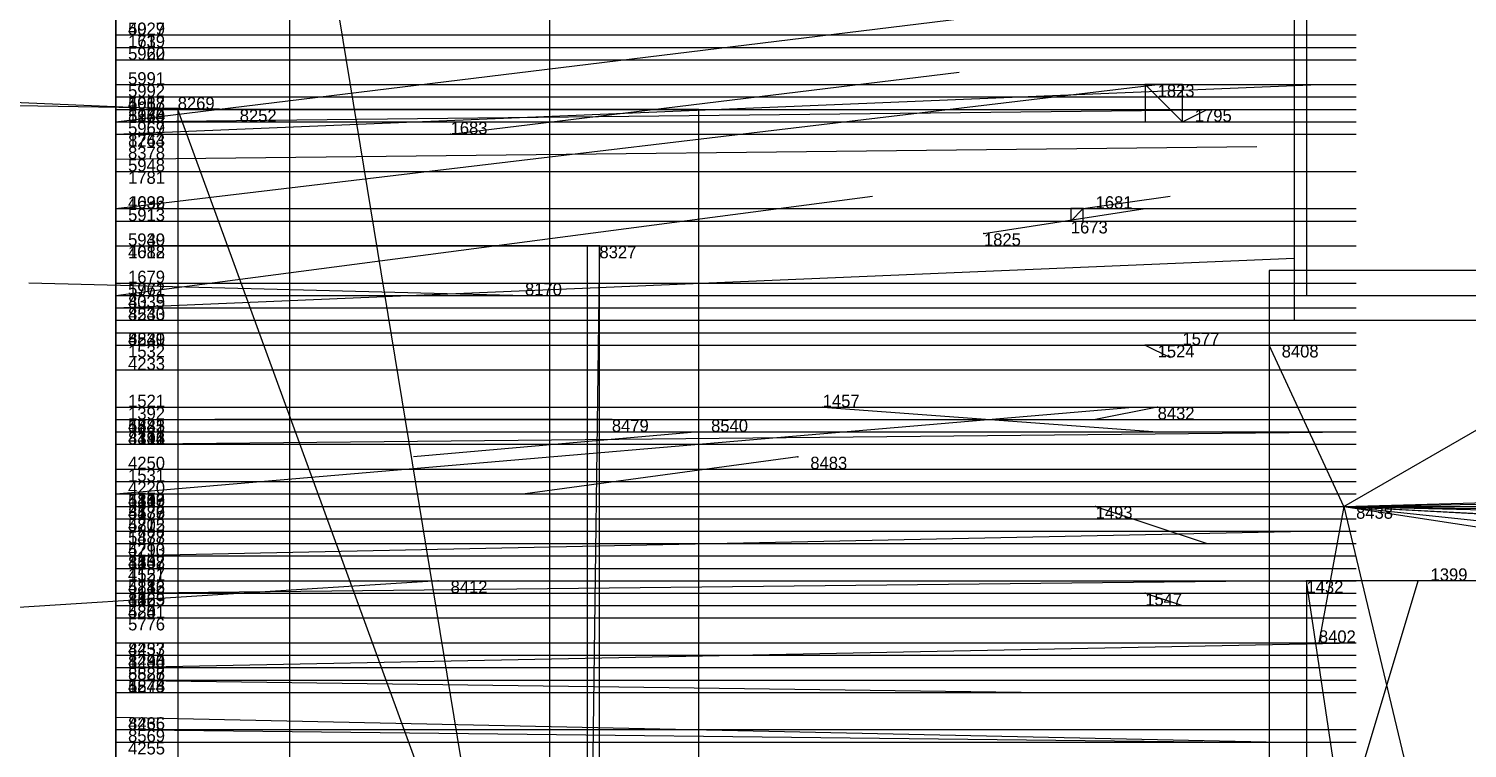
# Model space of a CAD drawing. Extents: x -0.07 to 1.1, y -0.07 to 1.1.
# Drawn here: x -0.007 to 0.109, y 0.4695 to 0.5275 of the extents above; entities that cross this region are included whole.
import ezdxf

# ---------------------------------------------------------------- set-up
doc = ezdxf.new("R2010")
doc.units = 0
for name, color, linetype in [('Clients', 3, 'CONTINUOUS'), ('Facilities', 3, 'CONTINUOUS'), ('Facilities_lines', 3, 'CONTINUOUS'), ('Min_max_boxes', 1, 'CONTINUOUS'), ('Normals', 1, 'CONTINUOUS'), ('Source_points', 5, 'CONTINUOUS'), ('Text', 3, 'CONTINUOUS')]:
    doc.layers.add(name, color=color, linetype=linetype)

msp = doc.modelspace()

# ---------------------------------------------------------------- linework, layer by layer
at = {"layer": 'Clients', "color": 5}
for p in [(0, 0.527, 0.196), (0, 0.527, 0.63), (0, 0.526, 0.126), (0, 0.525, 0.518), (0, 0.525, 0.66), (0, 0.523, 0.59), (0, 0.522, 0.143), (0, 0.522, 0.394), (0, 0.522, 0.756), (0, 0.521, 0.515), (0.005, 0.521, 1), (0, 0.52, 0.632), (0, 0.52, 0.608), (0, 0.52, 0.775), (0.086, 0.52), (0, 0.519, 0.248), (0, 0.519, 0.658), (0, 0.516, 0.523), (0, 0.513, 0.492), (0, 0.512, 0.754), (0.077, 0.512), (0, 0.51, 0.343), (0, 0.51, 0.591), (0, 0.51, 0.586), (0, 0.507, 0.166), (0, 0.507, 0.545), (0, 0.506, 0.797), (0, 0.505, 0.473), (0, 0.504, 0.327), (0, 0.503, 0.392), (0, 0.503, 0.664), (0, 0.502, 0.2), (0, 0.502, 0.312), (0, 0.502, 0.771), (0.083, 0.502), (0.093, 0.502, 1), (0, 0.5, 0.333), (0, 0.497, 0.115), (0, 0.497, 0.124), (0, 0.496, 0.75), (0, 0.496, 0.703), (0, 0.495, 0.222), (0, 0.495, 0.206), (0, 0.495, 0.282), (0, 0.494, 0.504), (0, 0.494, 0.859), (0, 0.494, 0.788), (0, 0.492, 0.397), (0, 0.491, 0.244), (0, 0.49, 0.406), (0, 0.49, 0.236), (0, 0.49, 0.317), (0, 0.49, 0.351), (0, 0.49, 0.598), (0, 0.489, 0.403), (0, 0.489, 0.364), (0, 0.489, 0.81), (0, 0.488, 0.457), (0, 0.488, 0.54), (0, 0.488, 0.733), (0, 0.488, 0.784), (0, 0.487, 0.615), (0, 0.487, 0.708), (0, 0.487, 0.75), (0, 0.486, 0.17), (0, 0.486, 0.288), (0, 0.486, 0.526), (0, 0.486, 0.681), (0, 0.485, 0.298), (0, 0.485, 0.829), (0, 0.484, 0.492), (0, 0.484, 0.345), (0, 0.483, 0.171), (0, 0.483, 0.397), (0.096, 0.483), (0.105, 0.483), (0, 0.482, 0.201), (0, 0.482, 0.392), (0, 0.482, 0.498), (0, 0.482, 0.511), (0, 0.481, 0.486), (0, 0.481, 0.32), (0, 0.481, 0.352), (0, 0.481, 0.568), (0, 0.48, 0.696), (0, 0.478, 0.29), (0, 0.478, 0.904), (0.097, 0.478, 1), (0, 0.477, 0.29), (0, 0.476, 0.871), (0, 0.475, 0.028), (0, 0.475, 0.563), (0, 0.475, 0.691), (0, 0.475, 0.784), (0, 0.474, 0.416), (0, 0.472, 0.97), (0, 0.471, 0.38), (0, 0.47, 0.473)]:
    msp.add_point(p, dxfattribs=at)
at = {"layer": 'Facilities', "color": 3}
for p in [(0.083, 0.523), (0.01, 0.521, 1), (0, 0.52, 0.044), (0, 0.52, 0.98), (0, 0.519, 0.944), (0.027, 0.519), (0, 0.517, 0.968), (0, 0.516, 0.092), (0, 0.513, 0.038), (0.078, 0.513), (0.07, 0.511), (0, 0.51, 0.138), (0.039, 0.51, 1), (0, 0.506, 0.004), (0.032, 0.506, 1), (0, 0.505, 0.963), (0.086, 0.502), (0.057, 0.497), (0.084, 0.497, 1), (0.04, 0.496, 1), (0.047, 0.495, 1), (0, 0.494, 0.915), (0.055, 0.493, 1), (0, 0.49, 0.043), (0.079, 0.489), (0.099, 0.489, 1), (0, 0.485, 0.062), (0.026, 0.483, 1), (0, 0.482, 0.972), (0.083, 0.482), (0, 0.476, 0.091), (0, 0.476, 0.941), (0, 0.471, 0.977)]:
    msp.add_point(p, dxfattribs=at)
at = {"layer": 'Facilities_lines', "color": 3}
for p, q in [((0, 0.634, 0.514), (0, 0.494, 0.504)), ((0, 0.634, 0.514), (0, 0.513, 0.492)), ((0, 0.634, 0.514), (0, 0.482, 0.511)), ((0, 0.634, 0.514), (0, 0.486, 0.526)), ((0, 0.634, 0.514), (0, 0.488, 0.54)), ((0, 0.634, 0.514), (0, 0.525, 0.518)), ((0, 0.634, 0.514), (0, 0.516, 0.523)), ((0, 0.634, 0.514), (0, 0.521, 0.515)), ((0, 0.598, 0.356), (0, 0.49, 0.236)), ((0, 0.598, 0.356), (0, 0.491, 0.244)), ((0, 0.598, 0.356), (0, 0.519, 0.248)), ((0, 0.598, 0.356), (0, 0.522, 0.394)), ((0, 0.598, 0.356), (0, 0.51, 0.343)), ((0, 0.598, 0.356), (0, 0.485, 0.298)), ((0, 0.598, 0.356), (0, 0.489, 0.364)), ((0, 0.598, 0.356), (0, 0.49, 0.317)), ((0, 0.598, 0.356), (0, 0.484, 0.345)), ((0, 0.598, 0.356), (0, 0.49, 0.351)), ((0, 0.598, 0.356), (0, 0.503, 0.392)), ((0, 0.598, 0.356), (0, 0.5, 0.333)), ((0, 0.598, 0.356), (0, 0.481, 0.32)), ((0, 0.598, 0.356), (0, 0.504, 0.327)), ((0, 0.598, 0.356), (0, 0.502, 0.312)), ((0, 0.598, 0.356), (0, 0.481, 0.352)), ((0, 0.568, 0.707), (0, 0.487, 0.708)), ((0, 0.568, 0.707), (0, 0.48, 0.696)), ((0, 0.568, 0.707), (0, 0.496, 0.75)), ((0, 0.568, 0.707), (0, 0.486, 0.681)), ((0, 0.568, 0.707), (0, 0.488, 0.733)), ((0, 0.568, 0.707), (0, 0.456, 0.716)), ((0, 0.568, 0.707), (0, 0.503, 0.664)), ((0, 0.568, 0.707), (0, 0.496, 0.703)), ((0, 0.568, 0.707), (0, 0.475, 0.691)), ((0, 0.568, 0.707), (0, 0.446, 0.726)), ((0, 0.568, 0.707), (0, 0.487, 0.75)), ((0, 0.568, 0.707), (0, 0.512, 0.754)), ((0, 0.568, 0.707), (0, 0.519, 0.658)), ((0, 0.568, 0.707), (0, 0.525, 0.66)), ((0, 0.568, 0.707), (0, 0.522, 0.756)), ((0, 0.568, 0.707), (0, 0.52, 0.775)), ((0, 0.568, 0.707), (0, 0.502, 0.771)), ((0, 0.519, 0.944), (0, 0.558, 0.956)), ((0.035, 0.425, 1), (0.014, 0.553, 1)), ((0, 0.51, 0.138), (0, 0.527, 0.196)), ((0, 0.43, 0.625), (0, 0.527, 0.63)), ((0, 0.51, 0.138), (0, 0.526, 0.126)), ((0, 0.43, 0.625), (0, 0.523, 0.59)), ((0, 0.51, 0.138), (0, 0.522, 0.143)), ((0.083, 0.523), (0.086, 0.52)), ((0.047, 0.406, 1), (0.005, 0.521, 1)), ((0, 0.43, 0.625), (0, 0.52, 0.632)), ((0, 0.43, 0.625), (0, 0.52, 0.608)), ((0, 0.52, 0.98), (0, 0.472, 0.97)), ((0, 0.513, 0.038), (0, 0.475, 0.028)), ((0.078, 0.513), (0.077, 0.512)), ((0, 0.51, 0.138), (0, 0.497, 0.115)), ((0, 0.51, 0.138), (0, 0.427, 0.135)), ((0, 0.51, 0.138), (0, 0.486, 0.17)), ((0, 0.51, 0.138), (0, 0.482, 0.201)), ((0, 0.51, 0.138), (0, 0.495, 0.222)), ((0, 0.51, 0.138), (0, 0.458, 0.119)), ((0, 0.51, 0.138), (0, 0.497, 0.124)), ((0, 0.51, 0.138), (0, 0.483, 0.171)), ((0, 0.51, 0.138), (0, 0.502, 0.2)), ((0, 0.51, 0.138), (0, 0.495, 0.206)), ((0, 0.51, 0.138), (0, 0.46, 0.135)), ((0, 0.51, 0.138), (0, 0.507, 0.166)), ((0, 0.51, 0.138), (0, 0.486, 0.288)), ((0, 0.51, 0.138), (0, 0.495, 0.282)), ((0, 0.51, 0.138), (0, 0.477, 0.29)), ((0, 0.51, 0.138), (0, 0.478, 0.29)), ((0, 0.43, 0.625), (0, 0.51, 0.591)), ((0, 0.43, 0.625), (0, 0.51, 0.586)), ((0.039, 0.51, 1), (0.038, 0.432, 1)), ((0.099, 0.489, 1), (0.132, 0.508, 1)), ((0, 0.43, 0.625), (0, 0.507, 0.545)), ((0, 0.425, 0.852), (0, 0.506, 0.797)), ((0, 0.417, 0.442), (0, 0.505, 0.473)), ((0.086, 0.502), (0.083, 0.502)), ((0.099, 0.489, 1), (0.093, 0.502, 1)), ((0, 0.425, 0.852), (0, 0.494, 0.859)), ((0, 0.425, 0.852), (0, 0.494, 0.788)), ((0.099, 0.489, 1), (0.284, 0.494, 1)), ((0, 0.417, 0.442), (0, 0.492, 0.397)), ((0.099, 0.489, 1), (0.291, 0.492, 1)), ((0.099, 0.489, 1), (0.222, 0.491, 1)), ((0, 0.417, 0.442), (0, 0.49, 0.406)), ((0, 0.43, 0.625), (0, 0.49, 0.598)), ((0, 0.417, 0.442), (0, 0.489, 0.403)), ((0, 0.425, 0.852), (0, 0.489, 0.81)), ((0.099, 0.489, 1), (0.097, 0.478, 1)), ((0.099, 0.489, 1), (0.223, 0.486, 1)), ((0.099, 0.489, 1), (0.197, 0.474, 1)), ((0.099, 0.489, 1), (0.212, 0.477, 1)), ((0.099, 0.489, 1), (0.193, 0.484, 1)), ((0.099, 0.489, 1), (0.105, 0.464, 1)), ((0.099, 0.489, 1), (0.222, 0.489, 1)), ((0.099, 0.489, 1), (0.294, 0.486, 1)), ((0.099, 0.489, 1), (0.285, 0.479, 1)), ((0, 0.417, 0.442), (0, 0.488, 0.457)), ((0, 0.425, 0.852), (0, 0.488, 0.784)), ((0, 0.43, 0.625), (0, 0.487, 0.615)), ((0, 0.425, 0.852), (0, 0.485, 0.829)), ((0, 0.417, 0.442), (0, 0.484, 0.492)), ((0, 0.417, 0.442), (0, 0.483, 0.397)), ((0.099, 0.463), (0.096, 0.483)), ((0.099, 0.463), (0.105, 0.483)), ((0, 0.417, 0.442), (0, 0.482, 0.392)), ((0, 0.417, 0.442), (0, 0.482, 0.498)), ((0, 0.417, 0.442), (0, 0.481, 0.486)), ((0, 0.43, 0.625), (0, 0.481, 0.568)), ((0, 0.425, 0.852), (0, 0.478, 0.904)), ((0, 0.425, 0.852), (0, 0.476, 0.871)), ((0, 0.43, 0.625), (0, 0.475, 0.563)), ((0, 0.425, 0.852), (0, 0.475, 0.784)), ((0, 0.417, 0.442), (0, 0.474, 0.416)), ((0, 0.417, 0.442), (0, 0.471, 0.38)), ((0, 0.417, 0.442), (0, 0.47, 0.473))]:
    msp.add_line(p, q, dxfattribs=at)
at = {"layer": 'Min_max_boxes', "color": 1}
for p, q in [((0, 0.482, 0.418), (0, 0.77, 0.418)), ((0, 0.77, 0.418), (0, 0.482, 0.418)), ((0, 0.482, 0.616), (0, 0.77, 0.616)), ((0, 0.77, 0.616), (0, 0.482, 0.616)), ((0, 0.481, 0.222), (0, 0.73, 0.222)), ((0, 0.73, 0.222), (0, 0.481, 0.222)), ((0, 0.481, 0.436), (0, 0.73, 0.436)), ((0, 0.73, 0.436), (0, 0.481, 0.436)), ((0, 0.446, 0.59), (0, 0.687, 0.59)), ((0, 0.687, 0.59), (0, 0.446, 0.59)), ((0, 0.446, 0.787), (0, 0.687, 0.787)), ((0, 0.687, 0.787), (0, 0.446, 0.787)), ((0.096, 0.606), (0.096, 0.506)), ((0.096, 0.606), (0.096, 0.506)), ((0.095, 0.591, 1), (0.095, 0.504, 1)), ((0.095, 0.591, 1), (0.095, 0.504, 1)), ((0, 0.519, 0.944), (0, 0.558, 0.944)), ((0, 0.558, 0.944), (0, 0.519, 0.944)), ((0, 0.519, 0.956), (0, 0.558, 0.956)), ((0, 0.558, 0.956), (0, 0.519, 0.956)), ((0.014, 0.553, 1), (0.014, 0.425, 1)), ((0.014, 0.553, 1), (0.014, 0.425, 1)), ((0.035, 0.425, 1), (0.035, 0.553, 1)), ((0.035, 0.425, 1), (0.035, 0.553, 1)), ((0, 0.427, 0.115), (0, 0.527, 0.115)), ((0, 0.527, 0.115), (0, 0.527, 0.115)), ((0, 0.527, 0.115), (0, 0.427, 0.115)), ((0, 0.427, 0.29), (0, 0.527, 0.29)), ((0, 0.527, 0.29), (0, 0.527, 0.29)), ((0, 0.527, 0.29), (0, 0.427, 0.29)), ((0, 0.527, 0.115), (0, 0.527, 0.29)), ((0, 0.527, 0.115), (0, 0.527, 0.29)), ((0, 0.275, 0.537), (0, 0.527, 0.537)), ((0, 0.527, 0.537), (0, 0.527, 0.537)), ((0, 0.527, 0.537), (0, 0.275, 0.537)), ((0, 0.275, 0.727), (0, 0.527, 0.727)), ((0, 0.527, 0.727), (0, 0.527, 0.727)), ((0, 0.527, 0.727), (0, 0.275, 0.727)), ((0, 0.527, 0.537), (0, 0.527, 0.727)), ((0, 0.527, 0.537), (0, 0.527, 0.727)), ((0.086, 0.523), (0.083, 0.523)), ((0.083, 0.523), (0.083, 0.52)), ((0.086, 0.523), (0.083, 0.523)), ((0.083, 0.523), (0.083, 0.52)), ((0.083, 0.523), (0.083, 0.523)), ((0.086, 0.52), (0.086, 0.523)), ((0.086, 0.52), (0.086, 0.523)), ((0.086, 0.523), (0.086, 0.523)), ((0.047, 0.521, 1), (0.005, 0.521, 1)), ((0.005, 0.521, 1), (0.005, 0.406, 1)), ((0.047, 0.521, 1), (0.005, 0.521, 1)), ((0.005, 0.521, 1), (0.005, 0.406, 1)), ((0.005, 0.521, 1), (0.005, 0.521, 1)), ((0.047, 0.406, 1), (0.047, 0.521, 1)), ((0.047, 0.406, 1), (0.047, 0.521, 1)), ((0.047, 0.521, 1), (0.047, 0.521, 1)), ((0, 0.472, 0.97), (0, 0.52, 0.97)), ((0, 0.52, 0.97), (0, 0.52, 0.97)), ((0, 0.52, 0.97), (0, 0.472, 0.97)), ((0, 0.472, 0.98), (0, 0.52, 0.98)), ((0, 0.52, 0.98), (0, 0.52, 0.98)), ((0, 0.52, 0.98), (0, 0.472, 0.98)), ((0, 0.52, 0.97), (0, 0.52, 0.98)), ((0, 0.52, 0.97), (0, 0.52, 0.98)), ((0.083, 0.52), (0.086, 0.52)), ((0.083, 0.52), (0.086, 0.52)), ((0.083, 0.52), (0.083, 0.52)), ((0.086, 0.52), (0.086, 0.52)), ((0, 0.519, 0.944), (0, 0.519, 0.944)), ((0, 0.519, 0.956), (0, 0.519, 0.956)), ((0, 0.519, 0.944), (0, 0.519, 0.956)), ((0, 0.519, 0.944), (0, 0.519, 0.956)), ((0, 0.475, 0.028), (0, 0.513, 0.028)), ((0, 0.513, 0.028), (0, 0.513, 0.028)), ((0, 0.513, 0.028), (0, 0.475, 0.028)), ((0, 0.475, 0.038), (0, 0.513, 0.038)), ((0, 0.513, 0.038), (0, 0.513, 0.038)), ((0, 0.513, 0.038), (0, 0.475, 0.038)), ((0, 0.513, 0.028), (0, 0.513, 0.038)), ((0, 0.513, 0.028), (0, 0.513, 0.038)), ((0.078, 0.513), (0.077, 0.513)), ((0.077, 0.513), (0.077, 0.512)), ((0.078, 0.513), (0.077, 0.513)), ((0.077, 0.513), (0.077, 0.512)), ((0.077, 0.513), (0.077, 0.513)), ((0.078, 0.512), (0.078, 0.513)), ((0.078, 0.512), (0.078, 0.513)), ((0.078, 0.513), (0.078, 0.513)), ((0.077, 0.512), (0.078, 0.512)), ((0.077, 0.512), (0.078, 0.512)), ((0.077, 0.512), (0.077, 0.512)), ((0.078, 0.512), (0.078, 0.512)), ((0.039, 0.51, 1), (0.038, 0.51, 1)), ((0.038, 0.51, 1), (0.038, 0.432, 1)), ((0.039, 0.51, 1), (0.038, 0.51, 1)), ((0.038, 0.51, 1), (0.038, 0.432, 1)), ((0.038, 0.51, 1), (0.038, 0.51, 1)), ((0.039, 0.432, 1), (0.039, 0.51, 1)), ((0.039, 0.432, 1), (0.039, 0.51, 1)), ((0.039, 0.51, 1), (0.039, 0.51, 1)), ((0.294, 0.508, 1), (0.093, 0.508, 1)), ((0.093, 0.508, 1), (0.093, 0.464, 1)), ((0.294, 0.508, 1), (0.093, 0.508, 1)), ((0.093, 0.508, 1), (0.093, 0.464, 1)), ((0.093, 0.508, 1), (0.093, 0.508, 1)), ((0, 0.37, 0.739), (0, 0.506, 0.739)), ((0, 0.506, 0.739), (0, 0.506, 0.739)), ((0, 0.506, 0.739), (0, 0.37, 0.739)), ((0, 0.37, 0.906), (0, 0.506, 0.906)), ((0, 0.506, 0.906), (0, 0.506, 0.906)), ((0, 0.506, 0.906), (0, 0.37, 0.906)), ((0, 0.506, 0.739), (0, 0.506, 0.906)), ((0, 0.506, 0.739), (0, 0.506, 0.906)), ((0.096, 0.506), (0.271, 0.506)), ((0.096, 0.506), (0.271, 0.506)), ((0.096, 0.506), (0.096, 0.506)), ((0, 0.277, 0.311), (0, 0.505, 0.311)), ((0, 0.505, 0.311), (0, 0.505, 0.311)), ((0, 0.505, 0.311), (0, 0.277, 0.311)), ((0, 0.277, 0.531), (0, 0.505, 0.531)), ((0, 0.505, 0.531), (0, 0.505, 0.531)), ((0, 0.505, 0.531), (0, 0.277, 0.531)), ((0, 0.505, 0.311), (0, 0.505, 0.531)), ((0, 0.505, 0.311), (0, 0.505, 0.531)), ((0.095, 0.504, 1), (0.289, 0.504, 1)), ((0.095, 0.504, 1), (0.289, 0.504, 1)), ((0.095, 0.504, 1), (0.095, 0.504, 1)), ((0.083, 0.502), (0.086, 0.502)), ((0.086, 0.502), (0.083, 0.502)), ((0.083, 0.502), (0.083, 0.502)), ((0.083, 0.502), (0.086, 0.502)), ((0.086, 0.502), (0.083, 0.502)), ((0.083, 0.502), (0.083, 0.502)), ((0.083, 0.502), (0.083, 0.502)), ((0.083, 0.502), (0.083, 0.502)), ((0.086, 0.502), (0.086, 0.502)), ((0.086, 0.502), (0.086, 0.502)), ((0.086, 0.502), (0.086, 0.502)), ((0.086, 0.502), (0.086, 0.502)), ((0.121, 0.483), (0.096, 0.483)), ((0.096, 0.483), (0.096, 0.439)), ((0.121, 0.483), (0.096, 0.483)), ((0.096, 0.483), (0.096, 0.439)), ((0.096, 0.483), (0.096, 0.483)), ((0, 0.482, 0.418), (0, 0.482, 0.418)), ((0, 0.482, 0.616), (0, 0.482, 0.616)), ((0, 0.482, 0.418), (0, 0.482, 0.616)), ((0, 0.482, 0.418), (0, 0.482, 0.616)), ((0, 0.481, 0.222), (0, 0.481, 0.222)), ((0, 0.481, 0.436), (0, 0.481, 0.436)), ((0, 0.481, 0.222), (0, 0.481, 0.436)), ((0, 0.481, 0.222), (0, 0.481, 0.436)), ((0, 0.475, 0.028), (0, 0.475, 0.028)), ((0, 0.475, 0.038), (0, 0.475, 0.038)), ((0, 0.475, 0.028), (0, 0.475, 0.038)), ((0, 0.475, 0.028), (0, 0.475, 0.038)), ((0, 0.472, 0.97), (0, 0.472, 0.97)), ((0, 0.472, 0.98), (0, 0.472, 0.98)), ((0, 0.472, 0.97), (0, 0.472, 0.98)), ((0, 0.472, 0.97), (0, 0.472, 0.98))]:
    msp.add_line(p, q, dxfattribs=at)
at = {"layer": 'Normals', "color": 1}
for p, q in [((0, 0.52, 0.044), (0.09, 0.531, 0.087)), ((0, 0.527, 0.196), (0.1, 0.527, 0.196)), ((0, 0.527, 0.63), (0.1, 0.527, 0.63)), ((0, 0.526, 0.126), (0.1, 0.526, 0.126)), ((0, 0.525, 0.518), (0.1, 0.525, 0.518)), ((0, 0.525, 0.66), (0.1, 0.525, 0.66)), ((0.005, 0.521, 1), (-0.065, 0.524, 1.072)), ((0.027, 0.519), (0.068, 0.524, 0.091)), ((0.01, 0.521, 1), (-0.052, 0.522, 1.078)), ((0, 0.513, 0.038), (0.084, 0.523, 0.091)), ((0, 0.523, 0.59), (0.1, 0.523, 0.59)), ((0, 0.519, 0.944), (0.097, 0.523, 0.919)), ((0, 0.522, 0.143), (0.1, 0.522, 0.143)), ((0, 0.522, 0.394), (0.1, 0.522, 0.394)), ((0, 0.522, 0.756), (0.1, 0.522, 0.756)), ((0.083, 0.523), (0.085, 0.523, 0.1)), ((0, 0.521, 0.515), (0.1, 0.521, 0.515)), ((0, 0.52, 0.98), (0.09, 0.521, 0.938)), ((0.086, 0.52), (0.088, 0.521, 0.1)), ((0, 0.52, 0.632), (0.1, 0.52, 0.632)), ((0, 0.52, 0.608), (0.1, 0.52, 0.608)), ((0, 0.52, 0.775), (0.1, 0.52, 0.775)), ((0, 0.519, 0.248), (0.1, 0.519, 0.248)), ((0, 0.519, 0.658), (0.1, 0.519, 0.658)), ((0, 0.517, 0.968), (0.092, 0.518, 0.93)), ((0, 0.516, 0.092), (0.1, 0.516, 0.094)), ((0, 0.516, 0.523), (0.1, 0.516, 0.523)), ((0, 0.506, 0.004), (0.061, 0.514, 0.083)), ((0.078, 0.513), (0.085, 0.514, 0.1)), ((0, 0.513, 0.492), (0.1, 0.513, 0.492)), ((0.07, 0.511), (0.083, 0.513, 0.099)), ((0, 0.512, 0.754), (0.1, 0.512, 0.754)), ((0.077, 0.512), (0.083, 0.512, 0.1)), ((0, 0.51, 0.138), (0.1, 0.51, 0.138)), ((0, 0.51, 0.343), (0.1, 0.51, 0.343)), ((0, 0.51, 0.591), (0.1, 0.51, 0.591)), ((0, 0.51, 0.586), (0.1, 0.51, 0.586)), ((0.039, 0.51, 1), (0.003, 0.51, 1.093)), ((0, 0.505, 0.963), (0.095, 0.509, 0.931)), ((0.032, 0.506, 1), (-0.007, 0.507, 1.092)), ((0, 0.507, 0.166), (0.1, 0.507, 0.166)), ((0, 0.507, 0.545), (0.1, 0.507, 0.545)), ((0, 0.506, 0.797), (0.1, 0.506, 0.797)), ((0, 0.505, 0.473), (0.1, 0.505, 0.473)), ((0, 0.504, 0.327), (0.1, 0.504, 0.327)), ((0, 0.503, 0.392), (0.1, 0.503, 0.392)), ((0, 0.503, 0.664), (0.1, 0.503, 0.664)), ((0, 0.502, 0.2), (0.1, 0.502, 0.2)), ((0, 0.502, 0.312), (0.1, 0.502, 0.312)), ((0, 0.502, 0.771), (0.1, 0.502, 0.771)), ((0.083, 0.502), (0.085, 0.501, 0.1)), ((0.086, 0.502), (0.088, 0.502, 0.1)), ((0.093, 0.502, 1), (0.093, 0.502, 1.1)), ((0, 0.5, 0.333), (0.1, 0.5, 0.333)), ((0, 0.497, 0.115), (0.1, 0.497, 0.115)), ((0, 0.49, 0.043), (0.082, 0.497, 0.1)), ((0, 0.497, 0.124), (0.1, 0.497, 0.124)), ((0.057, 0.497), (0.084, 0.495, 0.096)), ((0.084, 0.497, 1), (0.079, 0.496, 1.1)), ((0, 0.496, 0.75), (0.1, 0.496, 0.75)), ((0, 0.496, 0.703), (0.1, 0.496, 0.703)), ((0.04, 0.496, 1), (0.008, 0.496, 1.095)), ((0, 0.495, 0.222), (0.1, 0.495, 0.222)), ((0, 0.495, 0.206), (0.1, 0.495, 0.206)), ((0, 0.495, 0.282), (0.1, 0.495, 0.282)), ((0, 0.494, 0.915), (0.1, 0.495, 0.906)), ((0.047, 0.495, 1), (0.024, 0.493, 1.097)), ((0, 0.494, 0.504), (0.1, 0.494, 0.504)), ((0, 0.494, 0.859), (0.1, 0.494, 0.859)), ((0, 0.494, 0.788), (0.1, 0.494, 0.788)), ((0.055, 0.493, 1), (0.033, 0.49, 1.098)), ((0, 0.492, 0.397), (0.1, 0.492, 0.397)), ((0, 0.491, 0.244), (0.1, 0.491, 0.244)), ((0, 0.49, 0.236), (0.1, 0.49, 0.236)), ((0, 0.49, 0.406), (0.1, 0.49, 0.406)), ((0, 0.49, 0.317), (0.1, 0.49, 0.317)), ((0, 0.49, 0.351), (0.1, 0.49, 0.351)), ((0, 0.49, 0.598), (0.1, 0.49, 0.598)), ((0, 0.489, 0.364), (0.1, 0.489, 0.364)), ((0, 0.489, 0.403), (0.1, 0.489, 0.403)), ((0, 0.489, 0.81), (0.1, 0.489, 0.81)), ((0.079, 0.489), (0.088, 0.486, 0.1)), ((0.099, 0.489, 1), (0.099, 0.489, 1.1)), ((0, 0.488, 0.457), (0.1, 0.488, 0.457)), ((0, 0.488, 0.54), (0.1, 0.488, 0.54)), ((0, 0.488, 0.733), (0.1, 0.488, 0.733)), ((0, 0.488, 0.784), (0.1, 0.488, 0.784)), ((0, 0.485, 0.062), (0.096, 0.487, 0.088)), ((0, 0.487, 0.708), (0.1, 0.487, 0.708)), ((0, 0.487, 0.615), (0.1, 0.487, 0.615)), ((0, 0.487, 0.75), (0.1, 0.487, 0.75)), ((0, 0.486, 0.17), (0.1, 0.486, 0.17)), ((0, 0.486, 0.288), (0.1, 0.486, 0.288)), ((0, 0.486, 0.681), (0.1, 0.486, 0.681)), ((0, 0.486, 0.526), (0.1, 0.486, 0.526)), ((0, 0.485, 0.298), (0.1, 0.485, 0.298)), ((0, 0.485, 0.829), (0.1, 0.485, 0.829)), ((0, 0.484, 0.492), (0.1, 0.484, 0.492)), ((0, 0.484, 0.345), (0.1, 0.484, 0.345)), ((0.026, 0.483, 1), (-0.021, 0.48, 1.088)), ((0, 0.483, 0.171), (0.1, 0.483, 0.171)), ((0, 0.483, 0.397), (0.1, 0.483, 0.397)), ((0, 0.482, 0.972), (0.092, 0.483, 0.934)), ((0.096, 0.483), (0.096, 0.483, 0.1)), ((0.105, 0.483), (0.105, 0.483, 0.1)), ((0, 0.482, 0.201), (0.1, 0.482, 0.201)), ((0, 0.482, 0.392), (0.1, 0.482, 0.392)), ((0, 0.482, 0.498), (0.1, 0.482, 0.498)), ((0, 0.482, 0.511), (0.1, 0.482, 0.511)), ((0.083, 0.482), (0.086, 0.481, 0.1)), ((0, 0.481, 0.486), (0.1, 0.481, 0.486)), ((0, 0.481, 0.32), (0.1, 0.481, 0.32)), ((0, 0.481, 0.352), (0.1, 0.481, 0.352)), ((0, 0.481, 0.568), (0.1, 0.481, 0.568)), ((0, 0.48, 0.696), (0.1, 0.48, 0.696)), ((0, 0.476, 0.091), (0.1, 0.478, 0.094)), ((0, 0.478, 0.29), (0.1, 0.478, 0.29)), ((0, 0.478, 0.904), (0.1, 0.478, 0.904)), ((0.097, 0.478, 1), (0.097, 0.478, 1.1)), ((0, 0.477, 0.29), (0.1, 0.477, 0.29)), ((0, 0.476, 0.941), (0.098, 0.476, 0.919)), ((0, 0.476, 0.871), (0.1, 0.476, 0.871)), ((0, 0.475, 0.028), (0.075, 0.474, 0.094)), ((0, 0.475, 0.563), (0.1, 0.475, 0.563)), ((0, 0.475, 0.691), (0.1, 0.475, 0.691)), ((0, 0.475, 0.784), (0.1, 0.475, 0.784)), ((0, 0.474, 0.416), (0.1, 0.474, 0.416)), ((0, 0.472, 0.97), (0.094, 0.47, 0.935)), ((0, 0.471, 0.38), (0.1, 0.471, 0.38)), ((0, 0.471, 0.977), (0.09, 0.47, 0.932)), ((0, 0.47, 0.473), (0.1, 0.47, 0.473))]:
    msp.add_line(p, q, dxfattribs=at)
at = {"layer": 'Source_points', "color": 5}
for p in [(0, 0.527, 0.196), (0, 0.527, 0.63), (0, 0.526, 0.126), (0, 0.525, 0.518), (0, 0.525, 0.66), (0, 0.523, 0.59), (0, 0.522, 0.143), (0, 0.522, 0.394), (0, 0.522, 0.756), (0.083, 0.523), (0, 0.521, 0.515), (0.005, 0.521, 1), (0.01, 0.521, 1), (0, 0.52, 0.044), (0, 0.52, 0.632), (0, 0.52, 0.608), (0, 0.52, 0.98), (0, 0.52, 0.775), (0.086, 0.52), (0, 0.519, 0.248), (0, 0.519, 0.658), (0, 0.519, 0.944), (0.027, 0.519), (0, 0.517, 0.968), (0, 0.516, 0.092), (0, 0.516, 0.523), (0, 0.513, 0.038), (0, 0.513, 0.492), (0.078, 0.513), (0, 0.512, 0.754), (0.077, 0.512), (0.07, 0.511), (0, 0.51, 0.138), (0, 0.51, 0.343), (0, 0.51, 0.591), (0, 0.51, 0.586), (0.039, 0.51, 1), (0, 0.507, 0.166), (0, 0.507, 0.545), (0, 0.506, 0.004), (0, 0.506, 0.797), (0.032, 0.506, 1), (0, 0.505, 0.473), (0, 0.505, 0.963), (0, 0.504, 0.327), (0, 0.503, 0.392), (0, 0.503, 0.664), (0, 0.502, 0.2), (0, 0.502, 0.312), (0, 0.502, 0.771), (0.083, 0.502), (0.086, 0.502), (0.093, 0.502, 1), (0, 0.5, 0.333), (0, 0.497, 0.115), (0, 0.497, 0.124), (0.057, 0.497), (0.084, 0.497, 1), (0, 0.496, 0.75), (0, 0.496, 0.703), (0.04, 0.496, 1), (0, 0.495, 0.222), (0, 0.495, 0.206), (0, 0.495, 0.282), (0.047, 0.495, 1), (0, 0.494, 0.504), (0, 0.494, 0.859), (0, 0.494, 0.788), (0, 0.494, 0.915), (0.055, 0.493, 1), (0, 0.492, 0.397), (0, 0.491, 0.244), (0, 0.49, 0.043), (0, 0.49, 0.236), (0, 0.49, 0.406), (0, 0.49, 0.317), (0, 0.49, 0.351), (0, 0.49, 0.598), (0, 0.489, 0.364), (0, 0.489, 0.403), (0, 0.489, 0.81), (0.079, 0.489), (0.099, 0.489, 1), (0, 0.488, 0.457), (0, 0.488, 0.54), (0, 0.488, 0.733), (0, 0.488, 0.784), (0, 0.487, 0.708), (0, 0.487, 0.615), (0, 0.487, 0.75), (0, 0.486, 0.17), (0, 0.486, 0.288), (0, 0.486, 0.681), (0, 0.486, 0.526), (0, 0.485, 0.062), (0, 0.485, 0.298), (0, 0.485, 0.829), (0, 0.484, 0.492), (0, 0.484, 0.345), (0, 0.483, 0.171), (0, 0.483, 0.397), (0.026, 0.483, 1), (0.096, 0.483), (0.105, 0.483), (0, 0.482, 0.201), (0, 0.482, 0.392), (0, 0.482, 0.498), (0, 0.482, 0.511), (0, 0.482, 0.972), (0.083, 0.482), (0, 0.481, 0.486), (0, 0.481, 0.32), (0, 0.481, 0.352), (0, 0.481, 0.568), (0, 0.48, 0.696), (0, 0.478, 0.29), (0, 0.478, 0.904), (0.097, 0.478, 1), (0, 0.477, 0.29), (0, 0.476, 0.091), (0, 0.476, 0.941), (0, 0.476, 0.871), (0, 0.475, 0.028), (0, 0.475, 0.563), (0, 0.475, 0.691), (0, 0.475, 0.784), (0, 0.474, 0.416), (0, 0.472, 0.97), (0, 0.471, 0.38), (0, 0.471, 0.977), (0, 0.47, 0.473)]:
    msp.add_point(p, dxfattribs=at)

# ---------------------------------------------------------------- texts
at = {"layer": 'Text', "color": 3}
for s, p in [('4029', (0.001, 0.527, 0.47)), ('5927', (0.001, 0.527, 0.63)), ('1619', (0.001, 0.526, 0.126)), ('1739', (0.001, 0.526, 0.196)), ('5920', (0.001, 0.525, 0.518)), ('5962', (0.001, 0.525, 0.66)), ('5991', (0.001, 0.523, 0.59)), ('5992', (0.001, 0.522, 0.756)), ('1823', (0.084, 0.522)), ('4067', (0.001, 0.521, 0.394)), ('5988', (0.001, 0.521, 0.515)), ('1613', (0.001, 0.521, 0.143)), ('8269', (0.005, 0.521, 1)), ('5970', (0.001, 0.52, 0.608)), ('8164', (0.001, 0.52, 0.98)), ('8289', (0.001, 0.52, 0.775)), ('1645', (0.001, 0.52, 0.044)), ('8252', (0.01, 0.52, 1)), ('1795', (0.087, 0.52)), ('5959', (0.001, 0.519, 0.658)), ('5967', (0.001, 0.519, 0.632)), ('1683', (0.027, 0.519)), ('8244', (0.001, 0.518, 0.944)), ('1763', (0.001, 0.518, 0.248)), ('8378', (0.001, 0.517, 0.968)), ('5948', (0.001, 0.516, 0.523)), ('1781', (0.001, 0.515, 0.092)), ('4036', (0.001, 0.513, 0.492)), ('1692', (0.001, 0.513, 0.038)), ('1681', (0.079, 0.513)), ('5913', (0.001, 0.512, 0.754)), ('1673', (0.077, 0.511)), ('5930', (0.001, 0.51, 0.591)), ('5949', (0.001, 0.51, 0.586)), ('1825', (0.07, 0.51)), ('4082', (0.001, 0.509, 0.343)), ('1618', (0.001, 0.509, 0.138)), ('8327', (0.039, 0.509, 1)), ('1679', (0.001, 0.507, 0.166)), ('5961', (0.001, 0.506, 0.545)), ('1772', (0.001, 0.506, 0.004)), ('8170', (0.033, 0.506, 1)), ('4035', (0.001, 0.505, 0.473)), ('8339', (0.001, 0.505, 0.797)), ('4243', (0.001, 0.504, 0.327)), ('8530', (0.001, 0.504, 0.963)), ('4231', (0.001, 0.502, 0.392)), ('4249', (0.001, 0.502, 0.312)), ('5820', (0.001, 0.502, 0.664)), ('8549', (0.001, 0.502, 0.771)), ('1577', (0.086, 0.502)), ('4233', (0.001, 0.5, 0.333)), ('1532', (0.001, 0.501, 0.2)), ('1524', (0.084, 0.501)), ('8408', (0.094, 0.501, 1)), ('1521', (0.001, 0.497, 0.124)), ('1457', (0.057, 0.497)), ('1392', (0.001, 0.496, 0.115)), ('8432', (0.084, 0.496, 1)), ('4223', (0.001, 0.495, 0.282)), ('5781', (0.001, 0.495, 0.75)), ('5845', (0.001, 0.495, 0.703)), ('1482', (0.001, 0.495, 0.222)), ('1585', (0.001, 0.495, 0.206)), ('8479', (0.04, 0.495, 1)), ('8540', (0.048, 0.495, 1)), ('4146', (0.001, 0.494, 0.504)), ('8392', (0.001, 0.494, 0.859)), ('8411', (0.001, 0.494, 0.788)), ('8414', (0.001, 0.494, 0.915)), ('4250', (0.001, 0.492, 0.397)), ('8483', (0.056, 0.492, 1)), ('1531', (0.001, 0.491, 0.244)), ('4220', (0.001, 0.49, 0.351)), ('4189', (0.001, 0.489, 0.406)), ('4206', (0.001, 0.489, 0.317)), ('4219', (0.001, 0.489, 0.403)), ('5857', (0.001, 0.489, 0.598)), ('1403', (0.001, 0.489, 0.043)), ('1443', (0.001, 0.489, 0.236)), ('4177', (0.001, 0.488, 0.364)), ('5786', (0.001, 0.488, 0.54)), ('8439', (0.001, 0.488, 0.784)), ('8575', (0.001, 0.488, 0.81)), ('1493', (0.079, 0.488)), ('8438', (0.1, 0.488, 1)), ('4212', (0.001, 0.487, 0.457)), ('5805', (0.001, 0.487, 0.733)), ('5875', (0.001, 0.487, 0.615)), ('5775', (0.001, 0.487, 0.708)), ('4213', (0.001, 0.485, 0.288)), ('5877', (0.001, 0.486, 0.75)), ('5883', (0.001, 0.486, 0.526)), ('5790', (0.001, 0.485, 0.681)), ('1438', (0.001, 0.486, 0.17)), ('4138', (0.001, 0.484, 0.298)), ('4207', (0.001, 0.484, 0.345)), ('8452', (0.001, 0.484, 0.829)), ('1548', (0.001, 0.484, 0.062)), ('4151', (0.001, 0.483, 0.492)), ('1527', (0.001, 0.483, 0.171)), ('1399', (0.106, 0.483)), ('4183', (0.001, 0.482, 0.397)), ('4242', (0.001, 0.482, 0.498)), ('5816', (0.001, 0.482, 0.511)), ('8412', (0.027, 0.482, 1)), ('1432', (0.096, 0.482)), ('4185', (0.001, 0.481, 0.392)), ('4229', (0.001, 0.481, 0.486)), ('8523', (0.001, 0.481, 0.972)), ('1463', (0.001, 0.481, 0.201)), ('1547', (0.083, 0.481)), ('4241', (0.001, 0.48, 0.32)), ('4251', (0.001, 0.48, 0.352)), ('5801', (0.001, 0.48, 0.568)), ('5776', (0.001, 0.479, 0.696)), ('8402', (0.097, 0.478, 1)), ('4257', (0.001, 0.477, 0.29)), ('8433', (0.001, 0.477, 0.904)), ('4230', (0.001, 0.476, 0.29)), ('8444', (0.001, 0.476, 0.941)), ('1495', (0.001, 0.476, 0.091)), ('5825', (0.001, 0.475, 0.563)), ('8527', (0.001, 0.475, 0.871)), ('8588', (0.001, 0.475, 0.784)), ('4244', (0.001, 0.474, 0.416)), ('5848', (0.001, 0.474, 0.691)), ('1575', (0.001, 0.474, 0.028)), ('4235', (0.001, 0.471, 0.38)), ('8466', (0.001, 0.471, 0.97)), ('8569', (0.001, 0.47, 0.977)), ('4255', (0.001, 0.469, 0.473))]:
    msp.add_text(s, height=0.001, dxfattribs=at).set_placement(p)

doc.saveas('drawing.dxf')
